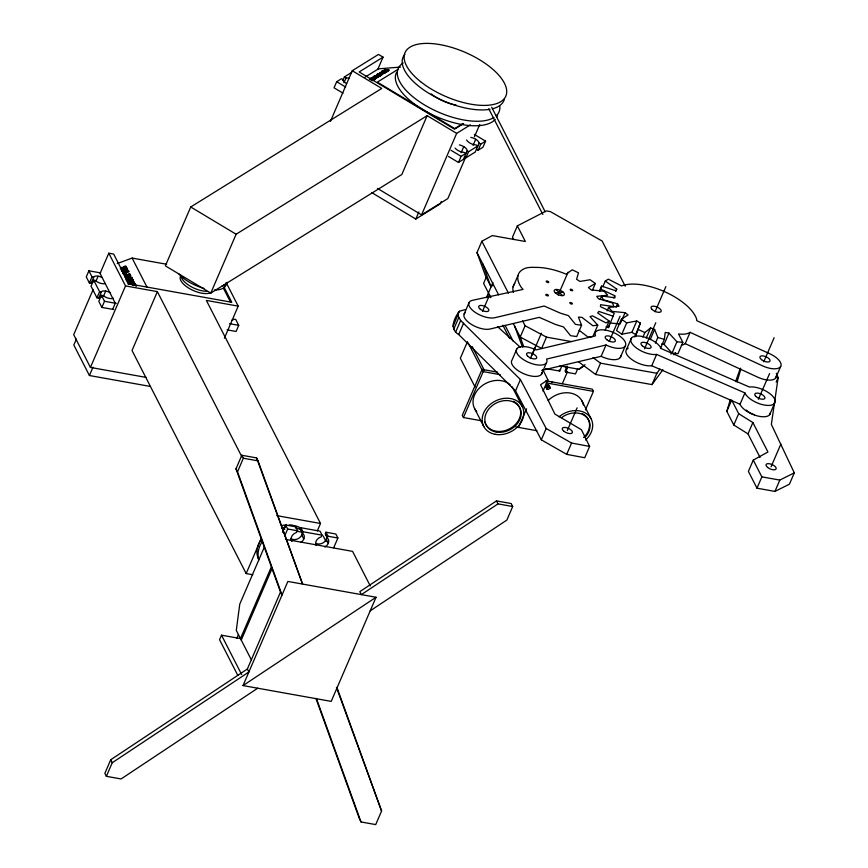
<?xml version="1.0" encoding="UTF-8"?>
<svg xmlns="http://www.w3.org/2000/svg" width="868" height="868" viewBox="0 0 868 868"><rect width="100%" height="100%" fill="white"/><g stroke="black" fill="none" stroke-linecap="round" stroke-linejoin="round"><path stroke-width="1.3" d="M126.826 280.559L127.639 280.255L128.117 282.165L129.95 281.742A1.335 0.803 -16.4 0 0 130.428 281.102L130.569 281.601A1.335 0.803 -16.4 0 1 130.091 282.241L129.104 282.664A1.92 1.161 -16.4 0 1 128.041 282.729M133.097 279.854L132.088 280.95L130.482 280.809M123.213 268.049L125.383 266.541A1.964 1.183 -16.4 0 1 126.24 266.812L126.728 268.353L126.099 266.313A1.964 1.183 -16.4 0 0 125.231 266.042L123.289 266.801L122.583 269.492M127.195 275.829L129.365 274.321A1.964 1.183 -16.4 0 1 130.222 274.592C130.938 278.01 130.124 274.7 128.518 274.418C127.791 275.72 126.923 278.595 124.601 276.925M660.483 348.426L664.389 339.377L665.17 332.433L668.968 333.084L676.921 341.775L682.845 342.35L677.973 353.677L672.049 353.102L664.096 344.401L661.568 343.967M542.891 369.649L547.871 379.837L540.569 384.763L554.891 414.069L581.441 429.725L589.611 446.423L584.728 457.74L566.695 454.355L541.306 439.816L515.538 390.86L458.695 334.549C449.147 329.07 454.159 318.003 459.411 311.254L465.118 309.626M458.033 312.99L457.783 315.192L460.637 320.487L520.409 379.544L546.178 428.499L571.567 443.038L589.611 446.423M130.71 276.132L130.081 274.093A1.964 1.183 -16.4 0 0 129.224 273.821C126.663 273.832 125.936 280.527 125.274 275.037L124.308 275.395M130.634 281.308L133.151 280.755L132.164 278.693C131.415 278.585 132.815 281.937 130.384 280.049C130.504 281.156 127.053 282.946 127.639 280.255M105.408 283.435A6.857 3.016 23.3 0 1 102.956 283.738L101.382 283.5A6.857 3.016 23.3 0 1 95.274 280.472L93.646 280.082L91.021 286.201L96.956 297.811L98.713 298.125L101.361 291.941A6.857 3.016 23.3 0 1 110.594 292.907M476.499 149.22L478.116 150.251L482.933 147.256L485.57 141.148L474.395 134.442M464.554 156.902L465.91 157.824L475.241 152.041L479.125 143.112A6.857 3.016 23.3 0 0 470.814 137.372M776.328 373.273L778.14 377.569L771.359 424.419L794.307 472.865L789.435 484.181L774.94 491.407L756.983 488.185L748.4 471.411L753.272 460.094L767.941 452L752.881 422.553L738.668 413.678L731.681 400.039L726.809 411.356L733.785 424.994L747.999 433.881L760.053 457.425M599.81 291.388L601.589 286.125L615.944 290.802L616.747 289.12L605.278 281.08L602.837 286.733M634.736 337.012L640.334 323.091L636.776 320.997L626.707 322.874L621.39 319.164L616.508 330.48L621.835 334.191L631.904 332.325L635.463 334.419M635.604 336.393L640.334 323.091M547.621 389.352L545.798 386.878L546.818 385.153L548.836 385.262L549.845 388.17L548.5 389.298L546.905 389.016L546.656 387.595L548.001 386.466L549.596 386.748L549.845 388.17M726.809 411.356L730.259 399.714M735.619 381.605L740.35 368.184M737.051 381.931L740.881 368.998M606.07 326.769L608.49 327.583L609.401 324.621M608.49 327.583L614.273 313.294L600.461 306.654L600.602 304.69L613.936 306.632L612.526 302.943L598.421 298.733L596.761 296.324L607.676 295.228L604.106 291.257L591.108 289.901L588.395 287.536L595.34 283.467L590.088 279.735L579.943 281.449L576.591 279.257L578.511 272.845L572.207 269.796L566.24 274.201A44.322 19.476 23.3 0 0 535.35 267.409A34.329 15.082 23.3 0 0 525.737 268.114A44.322 19.476 23.3 0 0 521.245 287.319L523.046 289.413L472.539 300.306A15.939 6.998 23.3 0 0 473.7 311.265A15.939 6.998 23.3 0 0 494.738 317.742L544.16 306.024L560.435 313.174L568.421 315.616L575.441 324.372L581.582 325.25L576.699 336.567L570.569 335.688L563.538 326.943L555.563 324.491L539.288 317.352L489.867 329.059A15.939 6.998 23.3 0 1 470.358 323.71A15.939 6.998 23.3 0 1 465.465 312.502M100.655 272.91L88.905 270.805L86.268 276.914L89.371 282.968L91.248 282.979A6.857 3.016 23.3 0 1 93.039 282.165M91.129 283.283L93.885 276.859A6.857 3.016 23.3 0 1 97.042 276.035L98.616 276.274A6.857 3.016 23.3 0 1 101.936 277.456M448.528 156.49L458.467 162.457L463.328 159.43L467.19 150.793A6.857 3.016 23.3 0 0 464.228 146.942L462.709 146.074A6.857 3.016 23.3 0 0 459.389 144.891M89.371 282.968L91.997 276.859L88.905 270.805M96.001 281.08L98.117 276.198M93.212 289.391L73.693 334.712L90.435 367.424L146.106 377.406M132.478 281.796L132.934 282.903L132.478 281.796L134.345 282.35L129.072 284.335L113.686 254.085L108.793 253.217L100.059 273.474L115.281 303.225L112.645 309.334M76.384 339.095L73.823 345.041L89.415 375.519L150.088 386.401M96.956 297.811L99.592 291.691L93.646 280.082M113.285 298.158A6.857 3.016 23.3 0 1 103.259 295.662L101.426 295.283L98.8 301.391L101.871 307.402L113.632 309.507M103.607 295.923L105.712 291.04M101.871 307.402L104.496 301.283L101.426 295.283M90.435 367.424L125.524 285.93L108.793 253.217M89.415 375.519L93.006 367.197M330.437 121.346L352.245 70.72L381.746 88.427L190.721 206.985L165.365 265.847L210.772 293.091L401.808 174.533L427.154 115.672L456.666 133.368L470.369 124.873M125.524 285.93L157.368 291.637L132.023 350.498L246.165 573.553L252.783 574.746M210.772 293.091L236.118 234.23L427.154 115.672M224.378 338.238L238.201 306.133L226.244 282.762M346.56 83.61A6.857 3.016 23.3 0 1 343.131 79.737L341.515 78.706L336.697 81.7L334.061 87.809L343.001 93.18M342.817 80.594L344.39 76.916L351.649 72.424M231.962 320.108A6.857 3.016 23.3 0 0 233.752 319.294L235.64 319.294L238.733 325.348L236.096 331.467L227.069 329.851M343.912 82.785L346.126 77.881A6.857 3.016 23.3 0 1 349.294 78.456M377.732 69.494L383.048 57.147L378.502 54.424L352.245 70.72M256.537 457.892L302.574 584.077L258.056 460.865L256.537 457.892L241.836 455.255L235.987 468.839L280.505 592.052L247.358 669.022L110.713 759.76L104.854 773.345L106.384 776.317L121.075 778.954L257.72 688.215M106.384 776.317L112.232 762.733L248.877 671.995L247.358 669.022M280.505 592.052L282.024 595.025L237.517 471.812L243.365 458.228L241.836 455.255M246.165 573.553L261.485 537.997M241.239 638.718L221.503 635.181L219.55 639.705L237.843 675.456M264.404 546.916L239.742 604.193L236.291 630.385L251.329 659.788M371.623 192.533L415.805 219.051L418.875 211.911M236.866 638.186L238.429 634.573M282.501 532.236L285.615 524.999L295.587 526.778L297.648 530.793L296.216 532.605A6.857 5.447 -27.1 0 0 292.115 535.795L291.398 537.259A6.857 5.447 -27.1 0 0 291.887 541.491M377.471 188.421L421.566 214.873L456.666 133.368M240.479 638.588L271.326 566.956M284.596 536.164L287.677 529.013L285.615 524.999M241.25 640.074L272.085 568.442M461.114 152.768L463.74 146.659M300.805 542.37A6.857 5.447 -27.1 0 0 303.301 539.961L304.006 538.507A6.857 5.447 -27.1 0 0 302.52 533.223L300.306 529.122L300.903 527.733L320.032 531.162L322.093 535.176L321.247 536.825A6.857 5.447 -27.1 0 0 316.147 545.495M441.313 201.474L440.282 203.85L415.805 219.051M458.467 162.457L461.092 156.338L465.953 153.321L463.74 152.356A6.857 3.016 23.3 0 1 458.846 150.923L457.327 150.066A6.857 3.016 23.3 0 1 455.092 148.081M302.368 533.136L302.965 531.748L300.903 527.733M465.921 156.587L447.834 198.577L421.566 214.873M474.427 136.829L479.744 124.482M465.91 157.824L468.546 151.716L477.867 145.933L476.141 144.967A6.857 3.016 23.3 0 1 466.593 139.987M473.071 145.347L475.707 139.238M243.029 685.579L287.872 581.441L376.05 597.249L331.207 701.387L243.029 685.579L376.05 597.249M478.116 150.251L480.753 144.142L485.57 141.148M317.341 530.836L320.509 523.48L206.367 300.415L238.201 306.133M324.806 547.046A6.857 5.447 -27.1 0 0 327.377 537.921L325.24 533.853L325.945 532.225L335.829 533.994L337.891 538.008L333.724 547.675M327.29 537.867L327.995 536.24L325.945 532.225M491.093 286.809L485.462 275.796L476.988 252.588L481.87 241.261L492.308 235.575L525.357 241.499L517.361 225.864L546.417 210.913L550.377 211.618L602.164 241.076L625.231 286.158M452.912 326.52L459.411 311.254M453.79 329.07L458.673 317.753M455.765 331.804L460.637 320.487M464.185 313.912L469.056 302.596M458.695 334.549L463.566 323.232M486.221 277.293L483.595 283.402L490.919 297.724M467.505 341.591L460.333 358.234L475.089 387.052M486.427 297.637L492.926 282.556M517.361 225.864L512.489 237.192L513.704 239.579M482.51 311.341L489.595 294.903M513.096 286.885L517.968 275.568M497.614 372.177L482.065 369.388L462.286 415.305L463.436 417.541L481.805 420.828M463.436 417.541L483.205 371.623L482.065 369.388M522.623 320.9L525.086 325.728L520.214 337.044L523.784 346.82M516.937 348.676L512.055 359.992A16.427 7.215 23.3 0 0 524.294 373.945A16.427 7.215 23.3 0 0 542.099 372.535M515.538 390.86L520.409 379.544M530.294 358.582L535.426 346.668M531.639 355.826L541.382 333.193M558.222 295.011L568.063 272.172M571.502 341.612L546.493 337.131L541.621 348.448L520.214 337.044L513.357 323.645M518.543 427.414L526.561 408.806M541.458 374.303L546.33 362.987M542.999 391.153L547.871 379.837M551.842 382.593L552.124 381.953M592.421 290.259L595.34 283.467M545.679 368.553L559.708 371.059L561.813 366.177M577.611 369.009L575.506 373.891L565.61 372.122L565.068 371.048L567.173 366.166M599.636 290.65L601.589 286.125M565.61 372.122L567.726 367.229M562.269 383.808L567.553 371.547M600.211 299.362L601.676 295.966L614.989 297.789L614.761 295.728L600.775 289.131M337.055 687.803L381.573 811.016L375.714 824.6L361.023 821.963L359.504 818.991L315.909 698.317M512.706 506.511L498.004 503.885L361.359 594.613L359.84 591.64L496.485 500.912L511.176 503.538L512.706 506.511L506.847 520.095L370.202 610.833M541.306 439.816L546.178 428.499M613.372 316.267L598.855 311.417L597.694 312.936L609.141 321.041L606.027 322.907L592.529 315.865L590.012 316.603L597.77 325.196L592.887 336.524L587.962 337.044L579.054 330.209M607.101 310.852L608.566 307.456L619.09 306.241L617.582 303.843L603.195 299.688L601.676 295.966M615.77 291.377L616.725 289.033M613.795 297.984L614.761 295.728M605.246 330.1L609.141 321.041M616.117 307.239L617.582 303.843M567.336 430.506L577.09 407.873M541.697 370.397L601.133 356.314L606.016 344.997A16.427 7.215 23.3 0 0 625.676 345.106A16.427 7.215 23.3 0 0 609.564 331.088A16.427 7.215 23.3 0 0 595.491 335.84L536.055 349.923A16.427 7.215 23.3 0 0 516.384 349.804A16.427 7.215 23.3 0 0 532.507 363.833A16.427 7.215 23.3 0 0 546.58 359.07L606.016 344.997M609.206 341.417L620.023 316.31M662.924 369.714L651.998 384.6L595.654 374.499L600.526 363.182L592.996 357.583M620.685 322.842L625.079 312.654L612.211 311.428L608.566 307.456M585.412 410L593.43 391.381L592.291 389.146L545.896 380.835M566.695 454.355L571.567 443.038M621.835 334.191L626.707 322.874M620.262 357.562L625.134 346.245M631.904 332.325L636.776 320.997M626.522 349.435L631.405 338.119M642.906 337.131L644.859 332.596L650.609 327.898L654.602 329.417L657.846 337.468L655.416 343.131M655.058 311.721L665.875 286.614M646.215 338.086L650.609 327.898M644.577 348.752L655.785 322.722M650.219 339.594L654.602 329.417M628.172 348.144A16.427 7.215 23.3 0 0 631.513 359.309A16.427 7.215 23.3 0 0 651.749 365.743L656.62 354.426L744.928 392.922A16.427 7.215 23.3 0 0 765.934 405.291A16.427 7.215 23.3 0 0 772.704 396.242A16.427 7.215 23.3 0 0 749.344 387.009L661.047 348.513A16.427 7.215 23.3 0 0 640.041 336.144A16.427 7.215 23.3 0 0 633.271 345.193A16.427 7.215 23.3 0 0 656.62 354.426M664.096 344.401L668.968 333.084M651.998 384.6L656.87 373.283L659.995 369.03M672.049 353.102L676.921 341.775M681.423 345.171A23.512 10.329 23.3 0 0 685.221 343.641L690.093 332.325L762.701 365.916A15.939 6.998 23.3 0 0 780.69 366.437L775.818 377.764M770.339 412.864A16.427 7.215 23.3 0 1 756.527 415.685A16.427 7.215 23.3 0 1 740.046 404.238L744.928 392.922M733.785 424.994L738.668 413.678M763.764 361.782L774.115 337.76M758.372 399.269L769.612 373.522M747.999 433.881L752.881 422.553M776.187 382.104L778.14 377.569M769.699 414.644L774.571 403.316M756.983 488.185L761.854 476.868L753.272 460.094M771.099 466.734L780.853 444.101M774.94 491.407L779.822 480.08L794.307 472.865M376.419 76.427C386.249 75.18 366.556 78.869 374.824 76.2L373.609 77.436L375.301 77.393M378.98 75.907C378.394 77.729 375.084 78.261 376.159 77.578M121.878 270.089C124.363 270.274 125.035 264.154 125.654 268.158C124.97 263.601 123.755 270.935 121.108 269.471M129.799 276.469C128.909 271.988 128.117 278.736 125.545 277.836M123.093 267.919C121.78 271.174 120.109 265.109 121.618 269.492M125.285 275.069L125.621 276.838L127.075 275.698M670.921 354.144L672.483 352.017M673.861 354.828L675.413 352.701M453.161 324.306L454.528 322.57M371.124 79.476L374.097 78.706L373.088 80.03L373.728 79.986L375.084 78.445L375.204 79.064L372.003 79.606M559.99 365.873L578.902 369.269L585.054 364.712M374.216 79.335L371.244 80.106M127.466 268.95L124.829 271.467L127.466 268.95L127.151 268.342L121.379 270.469M123.625 271.163L126.565 269.047L123.777 271.662L127.737 271.554L123.625 271.163L123.907 271.934M578.902 369.269L584.511 365.558M605.278 281.08L608.305 279.16L621.586 285.952A44.322 19.476 23.3 0 1 664.302 291.55A44.322 19.476 23.3 0 1 696.559 318.881L696.754 320.683L769.732 353.721A15.939 6.998 23.3 0 1 780.69 366.437M621.39 319.164L628.063 314.997L625.079 312.654M383.048 57.147L359.168 71.957L454.517 129.169L463.61 123.516M365.092 77.133L378.448 68.854L400.517 67.075M376.614 78.207L370.397 79.107L371.591 77.675L372.264 78.25L371.775 78.554L371.591 77.675M376.094 76.59L374.423 75.917L378.589 74.746L380.314 75.896L376.094 76.59L376.289 75.766L376.441 77.317L379.099 76.525M385.761 72.511L383.374 72.359L383.255 71.729L385.631 71.892L385.761 72.511L379.826 73.259L379.707 72.641L384.741 72.044L384.86 72.662L381.356 72.945M386.477 71.664L386.358 71.035L381.79 72.044L381.67 71.415L387.443 70.775L387.074 71.697L383.374 72.359M370.278 78.489L376.484 77.578M372.144 77.632L371.656 77.936L376.278 77.295M369.508 79.422C370.603 78.597 371.32 79.303 372.405 79.292M374.802 76.21C371.547 77.599 376.148 76.134 376.05 77.024L376.658 76.981M370.397 79.107L372.264 78.25M378.361 75.104L382.94 74.181L381.529 75.006L380.575 74.431C388.701 71.892 371.591 75.451 379.273 74.268L377.537 75.093M379.826 73.259L380.054 72.413M388.582 70.145L389.179 70.384L387.779 71.122L386.824 70.558C394.495 68.116 378.177 71.523 385.522 70.384L384.6 70.677M380.292 73.379L381.974 72.684L381.085 73.943L380.292 73.379L381.974 72.684M370.82 79.368L369.952 78.793L370.723 78.738M375.974 75.961L380.195 75.266M377.222 75.505L378.133 74.941L379.468 75.95L377.341 76.124L377.222 75.505L379.349 75.332M379.273 74.268L378.274 73.704L379.175 73.628M385.522 70.384L383.96 70.709M382.007 71.209L382.376 72.489L382.473 71.729M380.542 74.453C385.642 72.261 372.904 76.395 378.274 73.704M386.792 70.568C392.987 68.181 376.734 72.923 385.425 69.744M374.097 78.706L372.556 80.713M371.775 78.554L376.408 77.925M380.661 75.071L382.202 74.312L378.774 75.212M379.707 72.641L385.631 71.892M387.443 70.775C389.96 69.928 386.217 70.84 384.036 71.48M373.728 79.986L375.204 79.064M398.477 69.049L377.341 82.167L454.756 128.605L462.546 123.777M377.385 74.735L376.81 75.234L377.786 75.364M371.992 80.333L373.121 79.661L370.951 79.834M371.504 80.312L372.144 79.932L372.264 80.55M373.609 77.111L372.86 77.675L375.551 77.458M385.804 70.84L387.671 70.232M369.399 79.01L369.952 78.793M117.245 263.568L132.12 258.067L166.591 264.252M121.292 267.257L120.305 268.527M126.587 267.854L125.654 268.158M121.531 270.968L127.292 268.83L127.607 269.438M121.737 271.38L126.706 269.547M122.627 272.888L127.596 271.055M128.616 271.207L122.996 273.832L128.768 271.706L128.301 270.588L124.677 270.968M125.448 273.572L126.153 273.312L126.793 274.581L126.099 274.841L125.296 273.073L126.099 274.841M125.947 274.342L126.793 274.581M124.46 275.894L125.437 275.568M129.647 275.97L130.569 275.633M132.131 278.281L127.216 277.272L131.773 277.369L132.131 278.281L126.359 280.407M125.99 279.485L127.976 278.747L128.345 279.68M131.003 278.183L128.594 278.519L129.169 279.843L128.551 280.071L127.216 277.272M126.218 279.908L128.204 279.181M128.746 279.019L131.979 277.782M126.967 281.058L127.802 280.787M131.35 278.997L133.119 279.93M129.744 280.288L131.925 281.026L132.5 280.375L131.513 279.518M132.62 282.295L134.486 282.838L130.33 284.379M132.793 282.404L129.072 284.335M132.207 285.333L135.028 283.738L136.113 286.071L135.028 283.738M383.255 71.729L386.954 71.078L387.074 71.697M597.77 325.196L592.833 325.717L581.951 317.373L578.424 317.135L581.582 325.25M555.422 292.95L563.148 292.147A5.49 2.409 23.3 0 1 563.137 295.543A5.49 2.409 23.3 0 1 556.431 293.731L555.422 292.95A5.49 2.409 23.3 0 1 555.433 289.554A5.49 2.409 23.3 0 1 562.139 291.366L563.148 292.147M381.67 71.415L386.358 71.035M385.392 71.567L387.562 71.393M381.432 73.368L382.094 73.313M374.423 75.917L376.289 75.766M374.954 76.818L374.054 76.265M382.256 71.86L384.741 72.044M382.376 72.489L384.86 72.662M609.879 322.983L620.208 323.97M130.059 278.086L128.019 277.391L130.851 277.684M492.85 285.767L490.333 285.322L482.619 263.59M600.526 363.182L656.87 373.283M91.997 276.859L93.766 277.174M128.909 283.836L231.789 302.27L223.868 286.809M99.592 291.691L101.339 292.006M104.496 301.283L116.258 303.399M229.586 323.71L238.733 325.348M483.205 371.623L500.261 374.683M546.189 382.907L593.43 391.381M515.918 426.947L536.912 430.712M761.854 476.868L779.822 480.08M243.365 458.228L258.056 460.865M276.816 515.646L320.509 523.48M287.677 529.013L297.648 530.793M302.965 531.748L322.093 535.176M327.995 536.24L337.891 538.008M282.241 528.655L284.878 529.122M296.769 531.259L302.064 532.203M285.453 539.343L352.582 551.375L370.267 585.933M657.846 337.468L664.389 339.377M380.314 75.896L378.589 74.746M651.749 365.743L740.046 404.238M685.221 343.641L757.829 377.233A15.939 6.998 23.3 0 0 776.231 375.952M638.533 329.601L644.859 332.596M525.086 325.728L546.493 337.131M300.306 529.122L300.469 529.209A6.857 5.447 -27.1 0 1 301.467 530.25M479.114 143.166L480.753 144.142M344.39 76.916L346.017 77.892M467.147 150.88L468.546 151.716M336.697 81.7L345.638 87.06M451.034 150.305L461.092 156.338M190.721 206.985L236.118 234.23M578.446 361.717L595.654 374.499M127.097 281.84L127.889 282.23A1.92 1.161 -16.4 0 0 128.952 282.165L130.037 281.558L129.885 280.787M497.494 326.596L520.355 347.319M555.911 289.467L562.659 295.619M133.14 285.138L134.724 284.91M682.845 342.35L678.537 333.941A23.512 10.329 23.3 0 0 690.093 332.325M491.668 107.22L545.147 211.727M488.76 108.771L542.858 214.483M581.875 400.756L591 418.604M559.166 369.996L559.708 371.059M481.87 241.261L508.42 293.145M548.836 385.262L549.943 387.388M549.194 386.293L549.954 387.779M548.12 384.925L548.891 386.412M548.869 387.052L549.628 388.538M547.241 384.98L548.001 386.466M546.818 385.153L547.578 386.64M546.428 385.414L547.187 386.9M546.113 385.739L546.883 387.226M545.896 386.108L546.656 387.595M545.788 386.499L546.547 387.985M476.988 252.588L498.601 294.816M545.798 386.878L546.905 389.016M505.057 325.348L513.042 340.961M487.49 295.185L488.717 297.583M502.854 325.207L509.614 338.422M522.113 406.257L512.977 388.408A21.678 17.197 -27.1 0 0 511.74 386.531M472.17 346.527L484.463 370.549M468.112 342.784L482.25 370.408M474.72 408.795L483.856 426.644M496.485 500.912L498.004 503.885M223.445 288.284L230.649 302.357M326.27 539.354L328.321 543.368M323.2 536.001L326.108 541.675M301.728 534.959L303.778 538.974M157.368 291.637L241.901 456.818M132.12 258.067L147.115 287.384M235.987 468.839L237.517 471.812M128.768 271.706L128.301 270.588M126.652 274.082L126.153 273.312M128.019 277.391L129.169 279.843M381.573 811.016L336.448 687.369M221.503 635.181L241.629 674.501M110.713 759.76L112.232 762.733M514.583 326.042L522.493 347.113M316.505 698.751L361.023 821.963M134.16 281.991L134.486 282.838M387.66 70.503L387.779 71.122M385.142 72.196L385.262 72.825M384.524 69.82L384.643 70.449M381.41 74.377L381.529 75.006M380.954 73.324L381.085 73.943M379.858 75.473L379.978 76.102M378.133 74.941L378.253 75.559M378.209 75.972L378.307 76.601M377.83 74.811L377.949 75.44M376.875 75.711L376.994 76.341M376.636 75.549L376.755 76.167M376.56 75.917L376.679 76.536M376.213 77.751L376.332 78.38M375.79 77.339L375.909 77.957M375.301 77.643L375.421 78.261M372.643 78.825L372.773 79.455M371.309 78.142L371.428 78.771M370.831 78.445L370.951 79.064M558.959 416.857A21.678 17.197 -27.1 0 1 587.875 414.741A21.678 17.197 -27.1 0 1 585.607 440.011M548.196 400.506A21.678 17.197 -27.1 0 1 569.419 392.911A21.678 17.197 -27.1 0 1 583.35 405.02M561.563 417.616A18.912 15.006 -27.1 0 1 585.748 416.466A18.912 15.006 -27.1 0 1 584.891 437.57M476.695 411.551A21.678 17.197 -27.1 0 1 481.48 386.217A21.678 17.197 -27.1 0 1 510.189 384.849M582.276 413.624A18.912 15.006 -27.1 0 1 583.578 437.526M513.379 401.266A18.912 15.006 -27.1 0 1 512.5 426.98A18.912 15.006 -27.1 0 1 484.843 422.022M495.227 119.361A54.879 24.109 23.3 0 1 432.731 114.934A54.879 24.109 23.3 0 1 396.611 72.304M497.592 114.901A54.879 24.109 23.3 0 1 496.68 117.256M499.859 106.428A54.879 24.109 23.3 0 1 496.246 115.791M494 117.484A54.879 24.109 23.3 0 1 424.723 105.071A54.879 24.109 23.3 0 1 403.197 63.006M456.21 105.115A27.44 12.054 23.3 0 1 431.19 93.885M504.416 99.05A54.879 24.109 23.3 0 1 492.416 108.782M489.997 109.292A54.879 24.109 23.3 0 1 426.546 91.845A54.879 24.109 23.3 0 1 404.889 54.348M226.342 282.545A27.44 12.054 23.3 0 1 214.396 289.955M203.947 288.339A27.44 12.054 23.3 0 1 179.014 274.06M227.188 282.295A27.44 12.054 23.3 0 1 222.099 285.865M98.724 298.06A6.857 3.016 23.3 0 1 101.556 296.986M211.564 292.364A17.837 7.834 23.3 0 1 191.047 289.445A17.837 7.834 23.3 0 1 180.544 276.208M206.682 291.322A17.837 7.834 23.3 0 1 181.13 275.991M258.903 559.914A27.44 21.765 -27.1 0 1 262.516 541.155M281.774 528.059A27.44 21.765 -27.1 0 1 285.236 527.386M295.456 527.787A27.44 21.765 -27.1 0 1 300.209 529.437M258.132 558.775A27.44 21.765 -27.1 0 1 257.449 556.572M257.221 555.455A27.44 21.765 -27.1 0 1 257.123 549.553M257.319 548.348A27.44 21.765 -27.1 0 1 261.377 538.919M281.785 525.563A27.44 21.765 -27.1 0 1 286.386 524.934M289.098 524.89A27.44 21.765 -27.1 0 1 293.059 525.292M294.317 525.552A27.44 21.765 -27.1 0 1 301.185 528.373M326.194 535.035A6.857 5.447 -27.1 0 1 324.231 542.033A6.857 5.447 -27.1 0 1 316.202 543.444M302.075 531.541A6.857 5.447 -27.1 0 1 301.956 534.482L301.239 535.947A6.857 5.447 -27.1 0 1 290.834 538.518M564.797 366.372A6.857 3.016 23.3 0 1 566.565 368.379M620.902 355.793A16.427 7.215 23.3 0 1 601.133 356.314M754.455 414.73A9.602 4.221 23.3 0 1 746.35 410.065M513.335 292.397A44.322 19.476 23.3 0 1 514.767 283.445M128.616 283.228L128.171 283.945L128.616 283.228M548.413 282.534L548.153 282.556A1.367 0.608 23.3 0 1 546.2 281.438A1.367 0.608 23.3 0 1 547.86 281.297A1.367 0.608 23.3 0 1 548.413 282.534M570.417 302.531L570.168 302.552A1.367 0.608 23.3 0 0 570.721 303.789A1.367 0.608 23.3 0 0 572.381 303.648A1.367 0.608 23.3 0 0 570.417 302.531M570.71 290.259L570.46 290.064A1.367 0.608 23.3 0 1 571.111 289.25A1.367 0.608 23.3 0 1 572.706 290.52A1.367 0.608 23.3 0 1 570.71 290.259M495.281 434.336A21.678 17.197 -27.1 0 0 523.588 410.51A21.678 17.197 -27.1 0 0 490.073 404.499A21.678 17.197 -27.1 0 0 495.281 434.336M496.257 432.047A18.912 15.006 -27.1 0 0 520.963 411.269A18.912 15.006 -27.1 0 0 491.722 406.029A18.912 15.006 -27.1 0 0 496.257 432.047M420.611 81.668A54.879 24.109 23.3 0 0 505.458 96.88A54.879 24.109 23.3 0 0 440.206 44.659A54.879 24.109 23.3 0 0 420.611 81.668M642.613 346.126A5.49 2.409 23.3 0 0 651.054 347.58A5.49 2.409 23.3 0 0 644.447 342.372A5.49 2.409 23.3 0 0 642.613 346.126M755.768 396.34A5.49 2.409 23.3 0 0 764.589 398.759A5.49 2.409 23.3 0 0 759.24 393.399A5.49 2.409 23.3 0 0 755.768 396.34M606.851 339.724A5.49 2.409 23.3 0 0 615.293 341.167A5.49 2.409 23.3 0 0 608.674 335.959A5.49 2.409 23.3 0 0 606.851 339.724M527.538 356.01A5.49 2.409 23.3 0 0 536.359 358.419A5.49 2.409 23.3 0 0 531.01 353.059A5.49 2.409 23.3 0 0 527.538 356.01M563.799 431.19A5.49 2.409 23.3 0 0 572.327 432.796A5.49 2.409 23.3 0 0 565.893 427.555A5.49 2.409 23.3 0 0 563.799 431.19M761.518 359.656A5.49 2.409 23.3 0 0 770.003 361.175A5.49 2.409 23.3 0 0 763.471 355.956A5.49 2.409 23.3 0 0 761.518 359.656M651.987 309.388A5.49 2.409 23.3 0 0 660.819 311.872A5.49 2.409 23.3 0 0 655.568 306.502A5.49 2.409 23.3 0 0 651.987 309.388M767.616 467.461A5.49 2.409 23.3 0 0 776.1 468.98A5.49 2.409 23.3 0 0 769.58 463.762A5.49 2.409 23.3 0 0 767.616 467.461M546.254 295.294A1.367 0.608 23.3 0 0 548.381 295.673A1.367 0.608 23.3 0 0 546.753 294.371A1.367 0.608 23.3 0 0 546.254 295.294M480.264 309.214A5.49 2.409 23.3 0 0 488.749 310.733A5.49 2.409 23.3 0 0 482.217 305.514A5.49 2.409 23.3 0 0 480.264 309.214"/></g></svg>
